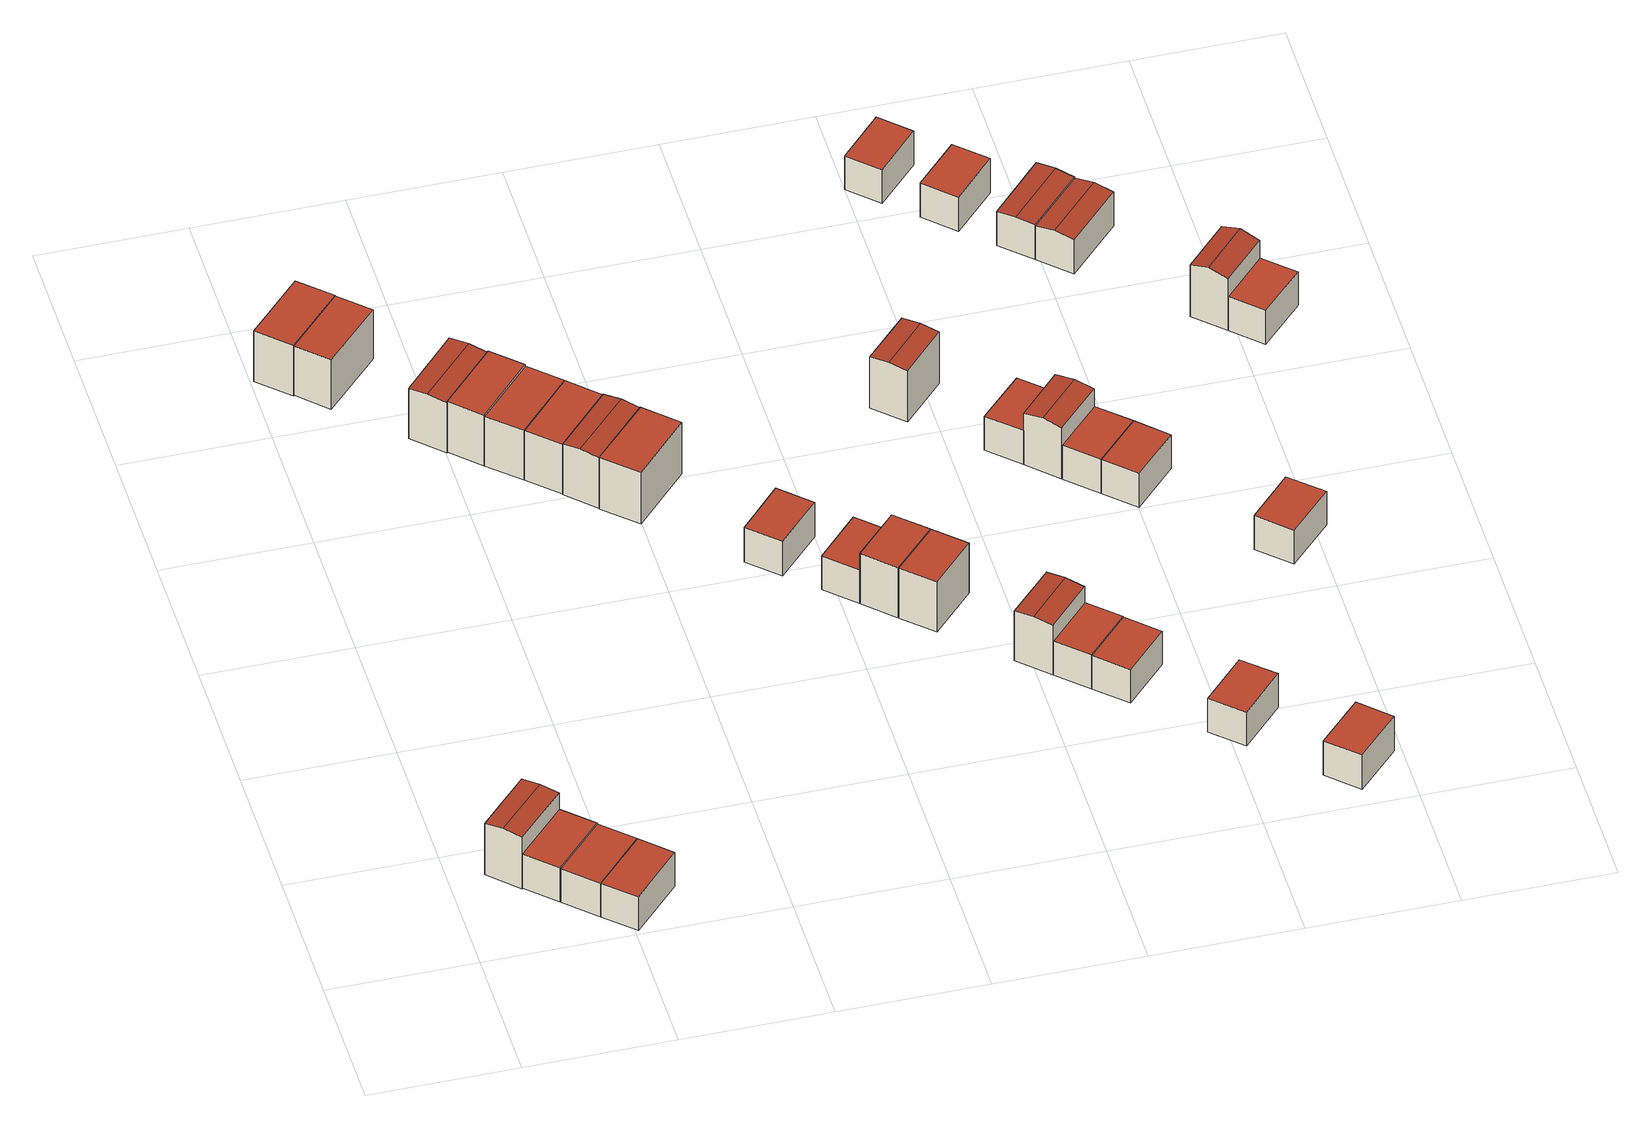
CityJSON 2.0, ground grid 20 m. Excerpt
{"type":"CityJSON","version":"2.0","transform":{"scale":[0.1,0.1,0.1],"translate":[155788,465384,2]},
"CityObjects":{
"building1":{"type":"Building","attributes":{"b3_bag_bag_overlap":0,"b3_bouwlagen":3,"b3_dak_type":"multiple horizontal","b3_extrusie":"standard","b3_h_dak_50p":10.84,"b3_h_dak_70p":10.85,"b3_h_dak_max":10.95,"b3_h_dak_min":10.81,"b3_h_maaiveld":2.4,"b3_is_glas_dak":false,"b3_kas_warenhuis":false,"b3_kwaliteitsindicator":true,"b3_mutatie_ahn3_ahn4":false,"b3_mutatie_ahn4_ahn5":false,"b3_n_nok":0,"b3_n_vlakken":2,"b3_opp_buitenmuur":113.84,"b3_opp_dak_plat":46.59,"b3_opp_dak_schuin":3.04,"b3_opp_grond":49.62,"b3_opp_scheidingsmuur":130.59,"b3_rmse_lod12":0.603,"b3_rmse_lod13":0.603,"b3_rmse_lod22":0.276,"b3_t_run":19,"b3_val3dity_lod12":"[]","b3_val3dity_lod13":"[]","b3_val3dity_lod22":"[]","b3_volume_lod12":419.18,"b3_volume_lod13":419.18,"b3_volume_lod22":410.92,"geconstateerd":false,"oorspronkelijkbouwjaar":1989,"status":"Pand in gebruik"},"children":["building1-1"]},
"building1-1":{"type":"BuildingPart","parents":["building1"],"geometry":[{"type":"Solid","lod":"2.2","boundaries":[[[[0,1,2,3]],[[4,5,6,7]],[[5,4,1,0]],[[4,7,8,2,1]],[[9,8,7,6]],[[8,9,3,2]],[[9,6,5,0,3]]]],"semantics":{"surfaces":[{"type":"GroundSurface"},{"type":"RoofSurface"},{"type":"WallSurface"}],"values":[[0,1,2,2,1,2,2]]}}]},
"building2":{"type":"Building","attributes":{"b3_bag_bag_overlap":0,"b3_bouwlagen":2,"b3_dak_type":"slanted","b3_extrusie":"standard","b3_h_dak_50p":8.14,"b3_h_dak_70p":8.15,"b3_h_dak_max":8.18,"b3_h_dak_min":8.1,"b3_h_maaiveld":2.5,"b3_is_glas_dak":false,"b3_kas_warenhuis":false,"b3_kwaliteitsindicator":true,"b3_mutatie_ahn3_ahn4":false,"b3_mutatie_ahn4_ahn5":false,"b3_n_nok":0,"b3_n_vlakken":2,"b3_opp_buitenmuur":61.18,"b3_opp_dak_plat":50.43,"b3_opp_dak_schuin":0,"b3_opp_grond":50.43,"b3_opp_scheidingsmuur":105.24,"b3_rmse_lod12":0.531,"b3_rmse_lod13":0.531,"b3_rmse_lod22":0.532,"b3_t_run":20,"b3_val3dity_lod12":"[]","b3_val3dity_lod13":"[]","b3_val3dity_lod22":"[]","b3_volume_lod12":284.94,"b3_volume_lod13":284.94,"b3_volume_lod22":284.36,"geconstateerd":false,"oorspronkelijkbouwjaar":1989,"status":"Pand in gebruik"},"children":["building2-1"]},
"building2-1":{"type":"BuildingPart","parents":["building2"],"geometry":[{"type":"Solid","lod":"2.2","boundaries":[[[[10,11,12,13]],[[14,15,16,17]],[[17,16,11,10]],[[16,15,12,11]],[[15,14,13,12]],[[14,17,10,13]]]],"semantics":{"surfaces":[{"type":"GroundSurface"},{"type":"RoofSurface"},{"type":"WallSurface"}],"values":[[0,1,2,2,2,2]]}}]},
"building3":{"type":"Building","attributes":{"b3_bag_bag_overlap":0,"b3_bouwlagen":2,"b3_dak_type":"horizontal","b3_extrusie":"standard","b3_h_dak_50p":8.14,"b3_h_dak_70p":8.15,"b3_h_dak_max":8.18,"b3_h_dak_min":8.1,"b3_h_maaiveld":2.55,"b3_is_glas_dak":false,"b3_kas_warenhuis":false,"b3_kwaliteitsindicator":true,"b3_mutatie_ahn3_ahn4":false,"b3_mutatie_ahn4_ahn5":false,"b3_n_nok":0,"b3_n_vlakken":1,"b3_opp_buitenmuur":63.18,"b3_opp_dak_plat":53.02,"b3_opp_dak_schuin":0,"b3_opp_grond":53.02,"b3_opp_scheidingsmuur":104.8,"b3_rmse_lod12":0.257,"b3_rmse_lod13":0.257,"b3_rmse_lod22":0.255,"b3_t_run":26,"b3_val3dity_lod12":"[]","b3_val3dity_lod13":"[]","b3_val3dity_lod22":"[]","b3_volume_lod12":296.84,"b3_volume_lod13":296.84,"b3_volume_lod22":296.34,"geconstateerd":false,"oorspronkelijkbouwjaar":1989,"status":"Pand in gebruik"},"children":["building3-1"]},
"building3-1":{"type":"BuildingPart","parents":["building3"],"geometry":[{"type":"Solid","lod":"2.2","boundaries":[[[[18,19,10,13]],[[20,21,22,23]],[[23,22,19,18]],[[22,21,10,19]],[[21,20,13,10]],[[20,23,18,13]]]],"semantics":{"surfaces":[{"type":"GroundSurface"},{"type":"RoofSurface"},{"type":"WallSurface"}],"values":[[0,1,2,2,2,2]]}}]},
"building4":{"type":"Building","attributes":{"b3_bag_bag_overlap":0,"b3_bouwlagen":2,"b3_dak_type":"horizontal","b3_extrusie":"standard","b3_h_dak_50p":8.14,"b3_h_dak_70p":8.15,"b3_h_dak_max":8.17,"b3_h_dak_min":8.1,"b3_h_maaiveld":2.48,"b3_is_glas_dak":false,"b3_kas_warenhuis":false,"b3_kwaliteitsindicator":true,"b3_mutatie_ahn3_ahn4":false,"b3_mutatie_ahn4_ahn5":false,"b3_n_nok":0,"b3_n_vlakken":1,"b3_opp_buitenmuur":61.21,"b3_opp_dak_plat":50.12,"b3_opp_dak_schuin":0,"b3_opp_grond":50.12,"b3_opp_scheidingsmuur":105.27,"b3_rmse_lod12":0.0375,"b3_rmse_lod13":0.0375,"b3_rmse_lod22":0.0357,"b3_t_run":21,"b3_val3dity_lod12":"[]","b3_val3dity_lod13":"[]","b3_val3dity_lod22":"[]","b3_volume_lod12":283.94,"b3_volume_lod13":283.94,"b3_volume_lod22":283.38,"geconstateerd":false,"oorspronkelijkbouwjaar":1989,"status":"Pand in gebruik"},"children":["building4-1"]},
"building4-1":{"type":"BuildingPart","parents":["building4"],"geometry":[{"type":"Solid","lod":"2.2","boundaries":[[[[18,24,25,19]],[[22,26,27,23]],[[23,27,24,18]],[[27,26,25,24]],[[26,22,19,25]],[[22,23,18,19]]]],"semantics":{"surfaces":[{"type":"GroundSurface"},{"type":"RoofSurface"},{"type":"WallSurface"}],"values":[[0,1,2,2,2,2]]}}]},
"building5":{"type":"Building","attributes":{"b3_bag_bag_overlap":0,"b3_bouwlagen":3,"b3_dak_type":"horizontal","b3_extrusie":"standard","b3_h_dak_50p":10.84,"b3_h_dak_70p":10.89,"b3_h_dak_max":11.02,"b3_h_dak_min":10.76,"b3_h_maaiveld":2.46,"b3_is_glas_dak":false,"b3_kas_warenhuis":false,"b3_kwaliteitsindicator":true,"b3_mutatie_ahn3_ahn4":false,"b3_mutatie_ahn4_ahn5":false,"b3_n_nok":0,"b3_n_vlakken":1,"b3_opp_buitenmuur":192.3,"b3_opp_dak_plat":58.77,"b3_opp_dak_schuin":0,"b3_opp_grond":58.77,"b3_opp_scheidingsmuur":78.54,"b3_rmse_lod12":0.384,"b3_rmse_lod13":0.384,"b3_rmse_lod22":0.374,"b3_t_run":28,"b3_val3dity_lod12":"[]","b3_val3dity_lod13":"[]","b3_val3dity_lod22":"[]","b3_volume_lod12":496.16,"b3_volume_lod13":496.16,"b3_volume_lod22":493.68,"geconstateerd":false,"oorspronkelijkbouwjaar":1989,"status":"Pand in gebruik"},"children":["building5-1"]},
"building5-1":{"type":"BuildingPart","parents":["building5"],"geometry":[{"type":"Solid","lod":"2.2","boundaries":[[[[28,29,30,31]],[[32,33,34,35]],[[35,34,29,28]],[[34,33,30,29]],[[33,32,31,30]],[[32,35,28,31]]]],"semantics":{"surfaces":[{"type":"GroundSurface"},{"type":"RoofSurface"},{"type":"WallSurface"}],"values":[[0,1,2,2,2,2]]}}]},
"building6":{"type":"Building","attributes":{"b3_bag_bag_overlap":0,"b3_bouwlagen":3,"b3_dak_type":"multiple horizontal","b3_extrusie":"standard","b3_h_dak_50p":10.79,"b3_h_dak_70p":10.83,"b3_h_dak_max":11.16,"b3_h_dak_min":8.14,"b3_h_maaiveld":2.57,"b3_is_glas_dak":false,"b3_kas_warenhuis":false,"b3_kwaliteitsindicator":true,"b3_mutatie_ahn3_ahn4":false,"b3_mutatie_ahn4_ahn5":false,"b3_n_nok":0,"b3_n_vlakken":2,"b3_opp_buitenmuur":88.81,"b3_opp_dak_plat":56.22,"b3_opp_dak_schuin":0,"b3_opp_grond":56.22,"b3_opp_scheidingsmuur":157.85,"b3_rmse_lod12":1.39,"b3_rmse_lod13":1.39,"b3_rmse_lod22":0.223,"b3_t_run":22,"b3_val3dity_lod12":"[]","b3_val3dity_lod13":"[]","b3_val3dity_lod22":"[]","b3_volume_lod12":465.19,"b3_volume_lod13":465.19,"b3_volume_lod22":421.96,"geconstateerd":false,"oorspronkelijkbouwjaar":1989,"status":"Pand in gebruik"},"children":["building6-1"]},
"building6-1":{"type":"BuildingPart","parents":["building6"],"geometry":[{"type":"Solid","lod":"2.2","boundaries":[[[[36,37,38,39]],[[40,41,42,43]],[[43,42,37,36]],[[42,41,38,37]],[[41,40,39,38]],[[40,43,36,39]]]],"semantics":{"surfaces":[{"type":"GroundSurface"},{"type":"RoofSurface"},{"type":"WallSurface"}],"values":[[0,1,2,2,2,2]]}}]},
"building7":{"type":"Building","attributes":{"b3_bag_bag_overlap":0,"b3_bouwlagen":3,"b3_dak_type":"multiple horizontal","b3_extrusie":"standard","b3_h_dak_50p":8.16,"b3_h_dak_70p":10.8,"b3_h_dak_max":10.86,"b3_h_dak_min":8.12,"b3_h_maaiveld":2.55,"b3_is_glas_dak":false,"b3_kas_warenhuis":false,"b3_kwaliteitsindicator":true,"b3_mutatie_ahn3_ahn4":false,"b3_mutatie_ahn4_ahn5":false,"b3_n_nok":0,"b3_n_vlakken":3,"b3_opp_buitenmuur":91.68,"b3_opp_dak_plat":57.49,"b3_opp_dak_schuin":0,"b3_opp_grond":57.48,"b3_opp_scheidingsmuur":135.73,"b3_rmse_lod12":2.08,"b3_rmse_lod13":2.08,"b3_rmse_lod22":0.138,"b3_t_run":24,"b3_val3dity_lod12":"[]","b3_val3dity_lod13":"[]","b3_val3dity_lod22":"[]","b3_volume_lod12":473.92,"b3_volume_lod13":473.92,"b3_volume_lod22":376.16,"geconstateerd":false,"oorspronkelijkbouwjaar":1989,"status":"Pand in gebruik"},"children":["building7-1"]},
"building7-1":{"type":"BuildingPart","parents":["building7"],"geometry":[{"type":"Solid","lod":"2.2","boundaries":[[[[44,45,46,47]],[[48,49,50,51]],[[49,48,45,44]],[[48,51,52,46,45]],[[53,52,51,50]],[[52,53,47,46]],[[53,50,49,44,47]]]],"semantics":{"surfaces":[{"type":"GroundSurface"},{"type":"RoofSurface"},{"type":"WallSurface"}],"values":[[0,1,2,2,1,2,2]]}}]},
"building8":{"type":"Building","attributes":{"b3_bag_bag_overlap":0,"b3_bouwlagen":3,"b3_dak_type":"multiple horizontal","b3_extrusie":"standard","b3_h_dak_50p":10.94,"b3_h_dak_70p":10.99,"b3_h_dak_max":11.15,"b3_h_dak_min":10.85,"b3_h_maaiveld":2.55,"b3_is_glas_dak":false,"b3_kas_warenhuis":false,"b3_kwaliteitsindicator":true,"b3_mutatie_ahn3_ahn4":false,"b3_mutatie_ahn4_ahn5":false,"b3_n_nok":0,"b3_n_vlakken":3,"b3_opp_buitenmuur":126.41,"b3_opp_dak_plat":55.73,"b3_opp_dak_schuin":0,"b3_opp_grond":55.73,"b3_opp_scheidingsmuur":139.97,"b3_rmse_lod12":0.625,"b3_rmse_lod13":0.625,"b3_rmse_lod22":0.615,"b3_t_run":22,"b3_val3dity_lod12":"[]","b3_val3dity_lod13":"[]","b3_val3dity_lod22":"[]","b3_volume_lod12":470.32,"b3_volume_lod13":470.32,"b3_volume_lod22":468.85,"geconstateerd":false,"oorspronkelijkbouwjaar":1989,"status":"Pand in gebruik"},"children":["building8-1"]},
"building8-1":{"type":"BuildingPart","parents":["building8"],"geometry":[{"type":"Solid","lod":"2.2","boundaries":[[[[54,55,56,57]],[[58,59,60,61]],[[61,60,55,54]],[[60,59,56,55]],[[59,58,57,56]],[[58,61,54,57]]]],"semantics":{"surfaces":[{"type":"GroundSurface"},{"type":"RoofSurface"},{"type":"WallSurface"}],"values":[[0,1,2,2,2,2]]}}]},
"building9":{"type":"Building","attributes":{"b3_bag_bag_overlap":0,"b3_bouwlagen":3,"b3_dak_type":"multiple horizontal","b3_extrusie":"standard","b3_h_dak_50p":8.12,"b3_h_dak_70p":10.8,"b3_h_dak_max":10.92,"b3_h_dak_min":8.09,"b3_h_maaiveld":2.56,"b3_is_glas_dak":false,"b3_kas_warenhuis":false,"b3_kwaliteitsindicator":true,"b3_mutatie_ahn3_ahn4":false,"b3_mutatie_ahn4_ahn5":false,"b3_n_nok":0,"b3_n_vlakken":3,"b3_opp_buitenmuur":91.79,"b3_opp_dak_plat":49.07,"b3_opp_dak_schuin":0,"b3_opp_grond":58.4,"b3_opp_scheidingsmuur":139.9,"b3_rmse_lod12":2.03,"b3_rmse_lod13":2.03,"b3_rmse_lod22":0.277,"b3_t_run":22,"b3_val3dity_lod12":"[]","b3_val3dity_lod13":"[]","b3_val3dity_lod22":"[]","b3_volume_lod12":481.16,"b3_volume_lod13":481.16,"b3_volume_lod22":385.26,"geconstateerd":false,"oorspronkelijkbouwjaar":1989,"status":"Pand in gebruik"},"children":["building9-1"]},
"building9-1":{"type":"BuildingPart","parents":["building9"],"geometry":[{"type":"Solid","lod":"2.2","boundaries":[[[[62,57,56,63]],[[64,65,66,67]],[[67,66,57,62]],[[66,65,56,57]],[[65,64,63,56]],[[64,67,62,63]]]],"semantics":{"surfaces":[{"type":"GroundSurface"},{"type":"RoofSurface"},{"type":"WallSurface"}],"values":[[0,1,2,2,2,2]]}}]},
"building10":{"type":"Building","attributes":{"b3_bag_bag_overlap":0,"b3_bouwlagen":3,"b3_dak_type":"multiple horizontal","b3_extrusie":"standard","b3_h_dak_50p":8.12,"b3_h_dak_70p":10.81,"b3_h_dak_max":10.85,"b3_h_dak_min":8.08,"b3_h_maaiveld":2.55,"b3_is_glas_dak":false,"b3_kas_warenhuis":false,"b3_kwaliteitsindicator":true,"b3_mutatie_ahn3_ahn4":false,"b3_mutatie_ahn4_ahn5":false,"b3_n_nok":0,"b3_n_vlakken":3,"b3_opp_buitenmuur":91.42,"b3_opp_dak_plat":56.41,"b3_opp_dak_schuin":0,"b3_opp_grond":56.9,"b3_opp_scheidingsmuur":137.26,"b3_rmse_lod12":2.08,"b3_rmse_lod13":2.08,"b3_rmse_lod22":0.125,"b3_t_run":24,"b3_val3dity_lod12":"[]","b3_val3dity_lod13":"[]","b3_val3dity_lod22":"[]","b3_volume_lod12":469.66,"b3_volume_lod13":469.66,"b3_volume_lod22":373.48,"geconstateerd":false,"oorspronkelijkbouwjaar":1989,"status":"Pand in gebruik"},"children":["building10-1"]},
"building10-1":{"type":"BuildingPart","parents":["building10"],"geometry":[{"type":"Solid","lod":"2.2","boundaries":[[[[68,69,62,63]],[[64,67,70,71]],[[71,70,69,68]],[[70,67,62,69]],[[67,64,63,62]],[[64,71,68,63]]]],"semantics":{"surfaces":[{"type":"GroundSurface"},{"type":"RoofSurface"},{"type":"WallSurface"}],"values":[[0,1,2,2,2,2]]}}]},
"building11":{"type":"Building","attributes":{"b3_bag_bag_overlap":0,"b3_bouwlagen":3,"b3_dak_type":"multiple horizontal","b3_extrusie":"standard","b3_h_dak_50p":10.86,"b3_h_dak_70p":10.87,"b3_h_dak_max":10.92,"b3_h_dak_min":8.09,"b3_h_maaiveld":2.55,"b3_is_glas_dak":false,"b3_kas_warenhuis":false,"b3_kwaliteitsindicator":true,"b3_mutatie_ahn3_ahn4":false,"b3_mutatie_ahn4_ahn5":false,"b3_n_nok":0,"b3_n_vlakken":3,"b3_opp_buitenmuur":94.1,"b3_opp_dak_plat":54.78,"b3_opp_dak_schuin":0,"b3_opp_grond":54.77,"b3_opp_scheidingsmuur":146.84,"b3_rmse_lod12":1.6,"b3_rmse_lod13":1.6,"b3_rmse_lod22":0.395,"b3_t_run":55,"b3_val3dity_lod12":"[]","b3_val3dity_lod13":"[]","b3_val3dity_lod22":"[]","b3_volume_lod12":455.74,"b3_volume_lod13":455.74,"b3_volume_lod22":402.3,"geconstateerd":false,"oorspronkelijkbouwjaar":1989,"status":"Pand in gebruik"},"children":["building11-1"]},
"building11-1":{"type":"BuildingPart","parents":["building11"],"geometry":[{"type":"Solid","lod":"2.2","boundaries":[[[[72,73,74,75]],[[76,77,78,79]],[[77,76,73,72]],[[76,79,80,74,73]],[[81,80,79,78]],[[80,81,75,74]],[[81,78,77,72,75]]]],"semantics":{"surfaces":[{"type":"GroundSurface"},{"type":"RoofSurface"},{"type":"WallSurface"}],"values":[[0,1,2,2,1,2,2]]}}]},
"building12":{"type":"Building","attributes":{"b3_bag_bag_overlap":0,"b3_bouwlagen":3,"b3_dak_type":"multiple horizontal","b3_extrusie":"standard","b3_h_dak_50p":10.89,"b3_h_dak_70p":10.97,"b3_h_dak_max":11.26,"b3_h_dak_min":10.82,"b3_h_maaiveld":2.41,"b3_is_glas_dak":false,"b3_kas_warenhuis":false,"b3_kwaliteitsindicator":true,"b3_mutatie_ahn3_ahn4":false,"b3_mutatie_ahn4_ahn5":false,"b3_n_nok":0,"b3_n_vlakken":2,"b3_opp_buitenmuur":202.55,"b3_opp_dak_plat":61.91,"b3_opp_dak_schuin":0,"b3_opp_grond":61.9,"b3_opp_scheidingsmuur":77.89,"b3_rmse_lod12":0.531,"b3_rmse_lod13":0.531,"b3_rmse_lod22":0.534,"b3_t_run":28,"b3_val3dity_lod12":"[]","b3_val3dity_lod13":"[]","b3_val3dity_lod22":"[]","b3_volume_lod12":530.68,"b3_volume_lod13":530.68,"b3_volume_lod22":528.56,"geconstateerd":false,"oorspronkelijkbouwjaar":1989,"status":"Pand in gebruik"},"children":["building12-1"]},
"building12-1":{"type":"BuildingPart","parents":["building12"],"geometry":[{"type":"Solid","lod":"2.2","boundaries":[[[[82,83,84,85]],[[86,87,88,89]],[[89,88,83,82]],[[88,87,84,83]],[[87,86,85,84]],[[86,89,82,85]]]],"semantics":{"surfaces":[{"type":"GroundSurface"},{"type":"RoofSurface"},{"type":"WallSurface"}],"values":[[0,1,2,2,2,2]]}}]},
"building13":{"type":"Building","attributes":{"b3_bag_bag_overlap":0,"b3_bouwlagen":2,"b3_dak_type":"multiple horizontal","b3_extrusie":"standard","b3_h_dak_50p":8.14,"b3_h_dak_70p":8.15,"b3_h_dak_max":8.18,"b3_h_dak_min":8.1,"b3_h_maaiveld":2.55,"b3_is_glas_dak":false,"b3_kas_warenhuis":false,"b3_kwaliteitsindicator":true,"b3_mutatie_ahn3_ahn4":false,"b3_mutatie_ahn4_ahn5":false,"b3_n_nok":0,"b3_n_vlakken":2,"b3_opp_buitenmuur":60.8,"b3_opp_dak_plat":44.36,"b3_opp_dak_schuin":0,"b3_opp_grond":44.36,"b3_opp_scheidingsmuur":91.25,"b3_rmse_lod12":0.631,"b3_rmse_lod13":0.631,"b3_rmse_lod22":0.634,"b3_t_run":19,"b3_val3dity_lod12":"[]","b3_val3dity_lod13":"[]","b3_val3dity_lod22":"[]","b3_volume_lod12":248.57,"b3_volume_lod13":248.57,"b3_volume_lod22":248.1,"geconstateerd":false,"oorspronkelijkbouwjaar":1989,"status":"Pand in gebruik"},"children":["building13-1"]},
"building13-1":{"type":"BuildingPart","parents":["building13"],"geometry":[{"type":"Solid","lod":"2.2","boundaries":[[[[90,91,92,93]],[[94,95,96,97]],[[97,96,91,90]],[[96,95,92,91]],[[95,94,93,92]],[[94,97,90,93]]]],"semantics":{"surfaces":[{"type":"GroundSurface"},{"type":"RoofSurface"},{"type":"WallSurface"}],"values":[[0,1,2,2,2,2]]}}]},
"building14":{"type":"Building","attributes":{"b3_bag_bag_overlap":0,"b3_bouwlagen":2,"b3_dak_type":"slanted","b3_extrusie":"standard","b3_h_dak_50p":8.15,"b3_h_dak_70p":8.16,"b3_h_dak_max":8.19,"b3_h_dak_min":8.11,"b3_h_maaiveld":2.55,"b3_is_glas_dak":false,"b3_kas_warenhuis":false,"b3_kwaliteitsindicator":true,"b3_mutatie_ahn3_ahn4":false,"b3_mutatie_ahn4_ahn5":false,"b3_n_nok":0,"b3_n_vlakken":2,"b3_opp_buitenmuur":61.14,"b3_opp_dak_plat":44.34,"b3_opp_dak_schuin":0,"b3_opp_grond":44.34,"b3_opp_scheidingsmuur":90.99,"b3_rmse_lod12":0.51,"b3_rmse_lod13":0.51,"b3_rmse_lod22":0.512,"b3_t_run":19,"b3_val3dity_lod12":"[]","b3_val3dity_lod13":"[]","b3_val3dity_lod22":"[]","b3_volume_lod12":248.71,"b3_volume_lod13":248.71,"b3_volume_lod22":248.22,"geconstateerd":false,"oorspronkelijkbouwjaar":1989,"status":"Pand in gebruik"},"children":["building14-1"]},
"building14-1":{"type":"BuildingPart","parents":["building14"],"geometry":[{"type":"Solid","lod":"2.2","boundaries":[[[[98,99,100,101]],[[102,103,104,105]],[[105,104,99,98]],[[104,103,100,99]],[[103,102,101,100]],[[102,105,98,101]]]],"semantics":{"surfaces":[{"type":"GroundSurface"},{"type":"RoofSurface"},{"type":"WallSurface"}],"values":[[0,1,2,2,2,2]]}}]},
"building15":{"type":"Building","attributes":{"b3_bag_bag_overlap":0,"b3_bouwlagen":3,"b3_dak_type":"multiple horizontal","b3_extrusie":"standard","b3_h_dak_50p":10.91,"b3_h_dak_70p":10.91,"b3_h_dak_max":10.95,"b3_h_dak_min":10.89,"b3_h_maaiveld":2.6,"b3_is_glas_dak":false,"b3_kas_warenhuis":false,"b3_kwaliteitsindicator":true,"b3_mutatie_ahn3_ahn4":false,"b3_mutatie_ahn4_ahn5":false,"b3_n_nok":0,"b3_n_vlakken":2,"b3_opp_buitenmuur":112.83,"b3_opp_dak_plat":44.34,"b3_opp_dak_schuin":0,"b3_opp_grond":44.34,"b3_opp_scheidingsmuur":113,"b3_rmse_lod12":0.769,"b3_rmse_lod13":0.769,"b3_rmse_lod22":0.769,"b3_t_run":18,"b3_val3dity_lod12":"[]","b3_val3dity_lod13":"[]","b3_val3dity_lod22":"[]","b3_volume_lod12":368.45,"b3_volume_lod13":368.45,"b3_volume_lod22":368.34,"geconstateerd":false,"oorspronkelijkbouwjaar":1989,"status":"Pand in gebruik"},"children":["building15-1"]},
"building15-1":{"type":"BuildingPart","parents":["building15"],"geometry":[{"type":"Solid","lod":"2.2","boundaries":[[[[100,99,106,107]],[[108,109,110,111]],[[111,110,99,100]],[[110,109,106,99]],[[109,108,107,106]],[[108,111,100,107]]]],"semantics":{"surfaces":[{"type":"GroundSurface"},{"type":"RoofSurface"},{"type":"WallSurface"}],"values":[[0,1,2,2,2,2]]}}]},
"building16":{"type":"Building","attributes":{"b3_bag_bag_overlap":0,"b3_bouwlagen":3,"b3_dak_type":"horizontal","b3_extrusie":"standard","b3_h_dak_50p":10.91,"b3_h_dak_70p":10.92,"b3_h_dak_max":10.98,"b3_h_dak_min":10.9,"b3_h_maaiveld":2.58,"b3_is_glas_dak":false,"b3_kas_warenhuis":false,"b3_kwaliteitsindicator":true,"b3_mutatie_ahn3_ahn4":false,"b3_mutatie_ahn4_ahn5":false,"b3_n_nok":0,"b3_n_vlakken":1,"b3_opp_buitenmuur":111.93,"b3_opp_dak_plat":44.35,"b3_opp_dak_schuin":0,"b3_opp_grond":44.35,"b3_opp_scheidingsmuur":114.65,"b3_rmse_lod12":0.482,"b3_rmse_lod13":0.482,"b3_rmse_lod22":0.482,"b3_t_run":16,"b3_val3dity_lod12":"[]","b3_val3dity_lod13":"[]","b3_val3dity_lod22":"[]","b3_volume_lod12":369.61,"b3_volume_lod13":369.61,"b3_volume_lod22":369.58,"geconstateerd":false,"oorspronkelijkbouwjaar":1989,"status":"Pand in gebruik"},"children":["building16-1"]},
"building16-1":{"type":"BuildingPart","parents":["building16"],"geometry":[{"type":"Solid","lod":"2.2","boundaries":[[[[106,112,113,107]],[[108,114,115,109]],[[109,115,112,106]],[[115,114,113,112]],[[114,108,107,113]],[[108,109,106,107]]]],"semantics":{"surfaces":[{"type":"GroundSurface"},{"type":"RoofSurface"},{"type":"WallSurface"}],"values":[[0,1,2,2,2,2]]}}]},
"building17":{"type":"Building","attributes":{"b3_bag_bag_overlap":0,"b3_bouwlagen":3,"b3_dak_type":"multiple horizontal","b3_extrusie":"standard","b3_h_dak_50p":10.79,"b3_h_dak_70p":10.8,"b3_h_dak_max":10.88,"b3_h_dak_min":10.75,"b3_h_maaiveld":2.56,"b3_is_glas_dak":false,"b3_kas_warenhuis":false,"b3_kwaliteitsindicator":true,"b3_mutatie_ahn3_ahn4":false,"b3_mutatie_ahn4_ahn5":false,"b3_n_nok":0,"b3_n_vlakken":2,"b3_opp_buitenmuur":132.66,"b3_opp_dak_plat":43.08,"b3_opp_dak_schuin":0.25,"b3_opp_grond":44.33,"b3_opp_scheidingsmuur":91.12,"b3_rmse_lod12":0.718,"b3_rmse_lod13":0.718,"b3_rmse_lod22":0.607,"b3_t_run":19,"b3_val3dity_lod12":"[]","b3_val3dity_lod13":"[]","b3_val3dity_lod22":"[]","b3_volume_lod12":365.15,"b3_volume_lod13":365.15,"b3_volume_lod22":364.4,"geconstateerd":false,"oorspronkelijkbouwjaar":1989,"status":"Pand in gebruik"},"children":["building17-1"]},
"building17-1":{"type":"BuildingPart","parents":["building17"],"geometry":[{"type":"Solid","lod":"2.2","boundaries":[[[[116,117,118,119]],[[120,121,122,123]],[[121,120,117,116]],[[120,123,124,118,117]],[[125,124,123,122]],[[124,125,119,118]],[[125,122,121,116,119]]]],"semantics":{"surfaces":[{"type":"GroundSurface"},{"type":"RoofSurface"},{"type":"WallSurface"}],"values":[[0,1,2,2,1,2,2]]}}]},
"building18":{"type":"Building","attributes":{"b3_bag_bag_overlap":0,"b3_bouwlagen":2,"b3_dak_type":"horizontal","b3_extrusie":"standard","b3_h_dak_50p":8.17,"b3_h_dak_70p":8.22,"b3_h_dak_max":8.33,"b3_h_dak_min":8.11,"b3_h_maaiveld":2.58,"b3_is_glas_dak":false,"b3_kas_warenhuis":false,"b3_kwaliteitsindicator":true,"b3_mutatie_ahn3_ahn4":false,"b3_mutatie_ahn4_ahn5":false,"b3_n_nok":0,"b3_n_vlakken":1,"b3_opp_buitenmuur":61.4,"b3_opp_dak_plat":44.31,"b3_opp_dak_schuin":0,"b3_opp_grond":44.31,"b3_opp_scheidingsmuur":91.08,"b3_rmse_lod12":0.302,"b3_rmse_lod13":0.302,"b3_rmse_lod22":0.301,"b3_t_run":18,"b3_val3dity_lod12":"[]","b3_val3dity_lod13":"[]","b3_val3dity_lod22":"[]","b3_volume_lod12":249.95,"b3_volume_lod13":249.95,"b3_volume_lod22":248.61,"geconstateerd":false,"oorspronkelijkbouwjaar":1989,"status":"Pand in gebruik"},"children":["building18-1"]},
"building18-1":{"type":"BuildingPart","parents":["building18"],"geometry":[{"type":"Solid","lod":"2.2","boundaries":[[[[118,126,127,119]],[[128,129,130,131]],[[131,130,126,118]],[[130,129,127,126]],[[129,128,119,127]],[[128,131,118,119]]]],"semantics":{"surfaces":[{"type":"GroundSurface"},{"type":"RoofSurface"},{"type":"WallSurface"}],"values":[[0,1,2,2,2,2]]}}]},
"building19":{"type":"Building","attributes":{"b3_bag_bag_overlap":0,"b3_bouwlagen":2,"b3_dak_type":"horizontal","b3_extrusie":"standard","b3_h_dak_50p":8.12,"b3_h_dak_70p":8.13,"b3_h_dak_max":8.18,"b3_h_dak_min":8.1,"b3_h_maaiveld":2.56,"b3_is_glas_dak":false,"b3_kas_warenhuis":false,"b3_kwaliteitsindicator":true,"b3_mutatie_ahn3_ahn4":false,"b3_mutatie_ahn4_ahn5":false,"b3_n_nok":0,"b3_n_vlakken":1,"b3_opp_buitenmuur":60.78,"b3_opp_dak_plat":44.31,"b3_opp_dak_schuin":0,"b3_opp_grond":44.31,"b3_opp_scheidingsmuur":90.53,"b3_rmse_lod12":0.369,"b3_rmse_lod13":0.369,"b3_rmse_lod22":0.37,"b3_t_run":18,"b3_val3dity_lod12":"[]","b3_val3dity_lod13":"[]","b3_val3dity_lod22":"[]","b3_volume_lod12":247.06,"b3_volume_lod13":247.06,"b3_volume_lod22":246.69,"geconstateerd":false,"oorspronkelijkbouwjaar":1989,"status":"Pand in gebruik"},"children":["building19-1"]},
"building19-1":{"type":"BuildingPart","parents":["building19"],"geometry":[{"type":"Solid","lod":"2.2","boundaries":[[[[126,132,133,127]],[[134,135,136,137]],[[137,136,132,126]],[[136,135,133,132]],[[135,134,127,133]],[[134,137,126,127]]]],"semantics":{"surfaces":[{"type":"GroundSurface"},{"type":"RoofSurface"},{"type":"WallSurface"}],"values":[[0,1,2,2,2,2]]}}]},
"building20":{"type":"Building","attributes":{"b3_bag_bag_overlap":0,"b3_bouwlagen":3,"b3_dak_type":"slanted","b3_extrusie":"standard","b3_h_dak_50p":10.95,"b3_h_dak_70p":10.96,"b3_h_dak_max":11,"b3_h_dak_min":8.1,"b3_h_maaiveld":2.51,"b3_is_glas_dak":false,"b3_kas_warenhuis":false,"b3_kwaliteitsindicator":true,"b3_mutatie_ahn3_ahn4":false,"b3_mutatie_ahn4_ahn5":false,"b3_n_nok":0,"b3_n_vlakken":3,"b3_opp_buitenmuur":107.32,"b3_opp_dak_plat":56.17,"b3_opp_dak_schuin":3.4,"b3_opp_grond":43.25,"b3_opp_scheidingsmuur":110.18,"b3_rmse_lod12":1.21,"b3_rmse_lod13":1.21,"b3_rmse_lod22":0.195,"b3_t_run":19,"b3_val3dity_lod12":"[]","b3_val3dity_lod13":"[]","b3_val3dity_lod22":"[]","b3_volume_lod12":365.33,"b3_volume_lod13":365.33,"b3_volume_lod22":343.25,"geconstateerd":false,"oorspronkelijkbouwjaar":1989,"status":"Pand in gebruik"},"children":["building20-1"]},
"building20-1":{"type":"BuildingPart","parents":["building20"],"geometry":[{"type":"Solid","lod":"2.2","boundaries":[[[[138,139,140,141]],[[142,143,144,145]],[[143,142,139,138]],[[142,145,146,140,139]],[[147,146,145,144]],[[146,147,141,140]],[[147,144,143,138,141]]]],"semantics":{"surfaces":[{"type":"GroundSurface"},{"type":"RoofSurface"},{"type":"WallSurface"}],"values":[[0,1,2,2,1,2,2]]}}]},
"building21":{"type":"Building","attributes":{"b3_bag_bag_overlap":0,"b3_bouwlagen":2,"b3_dak_type":"horizontal","b3_extrusie":"standard","b3_h_dak_50p":8.13,"b3_h_dak_70p":8.14,"b3_h_dak_max":8.19,"b3_h_dak_min":8.09,"b3_h_maaiveld":2.53,"b3_is_glas_dak":false,"b3_kas_warenhuis":false,"b3_kwaliteitsindicator":true,"b3_mutatie_ahn3_ahn4":false,"b3_mutatie_ahn4_ahn5":false,"b3_n_nok":0,"b3_n_vlakken":1,"b3_opp_buitenmuur":70.02,"b3_opp_dak_plat":44.29,"b3_opp_dak_schuin":0,"b3_opp_grond":44.28,"b3_opp_scheidingsmuur":82.18,"b3_rmse_lod12":0.0449,"b3_rmse_lod13":0.0449,"b3_rmse_lod22":0.0437,"b3_t_run":18,"b3_val3dity_lod12":"[]","b3_val3dity_lod13":"[]","b3_val3dity_lod22":"[]","b3_volume_lod12":248.61,"b3_volume_lod13":248.61,"b3_volume_lod22":248.1,"geconstateerd":false,"oorspronkelijkbouwjaar":1989,"status":"Pand in gebruik"},"children":["building21-1"]},
"building21-1":{"type":"BuildingPart","parents":["building21"],"geometry":[{"type":"Solid","lod":"2.2","boundaries":[[[[148,149,150,151]],[[152,153,154,155]],[[155,154,149,148]],[[154,153,150,149]],[[153,152,151,150]],[[152,155,148,151]]]],"semantics":{"surfaces":[{"type":"GroundSurface"},{"type":"RoofSurface"},{"type":"WallSurface"}],"values":[[0,1,2,2,2,2]]}}]},
"building22":{"type":"Building","attributes":{"b3_bag_bag_overlap":0,"b3_bouwlagen":2,"b3_dak_type":"horizontal","b3_extrusie":"standard","b3_h_dak_50p":8.11,"b3_h_dak_70p":8.12,"b3_h_dak_max":8.15,"b3_h_dak_min":8.07,"b3_h_maaiveld":2.51,"b3_is_glas_dak":false,"b3_kas_warenhuis":false,"b3_kwaliteitsindicator":true,"b3_mutatie_ahn3_ahn4":false,"b3_mutatie_ahn4_ahn5":false,"b3_n_nok":0,"b3_n_vlakken":1,"b3_opp_buitenmuur":61.42,"b3_opp_dak_plat":44.59,"b3_opp_dak_schuin":0,"b3_opp_grond":44.59,"b3_opp_scheidingsmuur":91.27,"b3_rmse_lod12":0.0809,"b3_rmse_lod13":0.0809,"b3_rmse_lod22":0.0804,"b3_t_run":19,"b3_val3dity_lod12":"[]","b3_val3dity_lod13":"[]","b3_val3dity_lod22":"[]","b3_volume_lod12":250.35,"b3_volume_lod13":250.35,"b3_volume_lod22":249.92,"geconstateerd":false,"oorspronkelijkbouwjaar":1989,"status":"Pand in gebruik"},"children":["building22-1"]},
"building22-1":{"type":"BuildingPart","parents":["building22"],"geometry":[{"type":"Solid","lod":"2.2","boundaries":[[[[156,157,158,159]],[[160,161,162,163]],[[163,162,157,156]],[[162,161,158,157]],[[161,160,159,158]],[[160,163,156,159]]]],"semantics":{"surfaces":[{"type":"GroundSurface"},{"type":"RoofSurface"},{"type":"WallSurface"}],"values":[[0,1,2,2,2,2]]}}]},
"building23":{"type":"Building","attributes":{"b3_bag_bag_overlap":0,"b3_bouwlagen":3,"b3_dak_type":"multiple horizontal","b3_extrusie":"standard","b3_h_dak_50p":10.97,"b3_h_dak_70p":11.03,"b3_h_dak_max":11.15,"b3_h_dak_min":8.08,"b3_h_maaiveld":2.52,"b3_is_glas_dak":false,"b3_kas_warenhuis":false,"b3_kwaliteitsindicator":true,"b3_mutatie_ahn3_ahn4":false,"b3_mutatie_ahn4_ahn5":false,"b3_n_nok":0,"b3_n_vlakken":2,"b3_opp_buitenmuur":131.61,"b3_opp_dak_plat":61.51,"b3_opp_dak_schuin":0,"b3_opp_grond":44.23,"b3_opp_scheidingsmuur":91.31,"b3_rmse_lod12":1.18,"b3_rmse_lod13":1.18,"b3_rmse_lod22":0.423,"b3_t_run":23,"b3_val3dity_lod12":"[]","b3_val3dity_lod13":"[]","b3_val3dity_lod22":"[]","b3_volume_lod12":377.13,"b3_volume_lod13":377.13,"b3_volume_lod22":353.4,"geconstateerd":false,"oorspronkelijkbouwjaar":1989,"status":"Pand in gebruik"},"children":["building23-1"]},
"building23-1":{"type":"BuildingPart","parents":["building23"],"geometry":[{"type":"Solid","lod":"2.2","boundaries":[[[[164,165,157,156]],[[166,167,168,169]],[[167,166,165,164]],[[166,169,170,157,165]],[[171,170,169,168]],[[170,171,156,157]],[[171,168,167,164,156]]]],"semantics":{"surfaces":[{"type":"GroundSurface"},{"type":"RoofSurface"},{"type":"WallSurface"}],"values":[[0,1,2,2,1,2,2]]}}]},
"building24":{"type":"Building","attributes":{"b3_bag_bag_overlap":0,"b3_bouwlagen":2,"b3_dak_type":"horizontal","b3_extrusie":"standard","b3_h_dak_50p":8.14,"b3_h_dak_70p":8.15,"b3_h_dak_max":8.18,"b3_h_dak_min":8.1,"b3_h_maaiveld":2.44,"b3_is_glas_dak":false,"b3_kas_warenhuis":false,"b3_kwaliteitsindicator":true,"b3_mutatie_ahn3_ahn4":false,"b3_mutatie_ahn4_ahn5":false,"b3_n_nok":0,"b3_n_vlakken":1,"b3_opp_buitenmuur":109.83,"b3_opp_dak_plat":44.76,"b3_opp_dak_schuin":0,"b3_opp_grond":44.76,"b3_opp_scheidingsmuur":45.46,"b3_rmse_lod12":0.0546,"b3_rmse_lod13":0.0546,"b3_rmse_lod22":0.0541,"b3_t_run":22,"b3_val3dity_lod12":"[]","b3_val3dity_lod13":"[]","b3_val3dity_lod22":"[]","b3_volume_lod12":255.19,"b3_volume_lod13":255.19,"b3_volume_lod22":254.78,"geconstateerd":false,"oorspronkelijkbouwjaar":1989,"status":"Pand in gebruik"},"children":["building24-1"]},
"building24-1":{"type":"BuildingPart","parents":["building24"],"geometry":[{"type":"Solid","lod":"2.2","boundaries":[[[[172,173,174,175]],[[176,177,178,179]],[[179,178,173,172]],[[178,177,174,173]],[[177,176,175,174]],[[176,179,172,175]]]],"semantics":{"surfaces":[{"type":"GroundSurface"},{"type":"RoofSurface"},{"type":"WallSurface"}],"values":[[0,1,2,2,2,2]]}}]},
"building25":{"type":"Building","attributes":{"b3_bag_bag_overlap":0,"b3_bouwlagen":2,"b3_dak_type":"slanted","b3_extrusie":"standard","b3_h_dak_50p":8.12,"b3_h_dak_70p":8.13,"b3_h_dak_max":8.16,"b3_h_dak_min":8.1,"b3_h_maaiveld":2.52,"b3_is_glas_dak":false,"b3_kas_warenhuis":false,"b3_kwaliteitsindicator":true,"b3_mutatie_ahn3_ahn4":false,"b3_mutatie_ahn4_ahn5":false,"b3_n_nok":0,"b3_n_vlakken":2,"b3_opp_buitenmuur":61.8,"b3_opp_dak_plat":44.89,"b3_opp_dak_schuin":0,"b3_opp_grond":44.89,"b3_opp_scheidingsmuur":91.32,"b3_rmse_lod12":0.573,"b3_rmse_lod13":0.573,"b3_rmse_lod22":0.576,"b3_t_run":19,"b3_val3dity_lod12":"[]","b3_val3dity_lod13":"[]","b3_val3dity_lod22":"[]","b3_volume_lod12":251.84,"b3_volume_lod13":251.84,"b3_volume_lod22":251.55,"geconstateerd":false,"oorspronkelijkbouwjaar":1989,"status":"Pand in gebruik"},"children":["building25-1"]},
"building25-1":{"type":"BuildingPart","parents":["building25"],"geometry":[{"type":"Solid","lod":"2.2","boundaries":[[[[180,181,165,164]],[[182,183,184,185]],[[185,184,181,180]],[[184,183,165,181]],[[183,182,164,165]],[[182,185,180,164]]]],"semantics":{"surfaces":[{"type":"GroundSurface"},{"type":"RoofSurface"},{"type":"WallSurface"}],"values":[[0,1,2,2,2,2]]}}]},
"building26":{"type":"Building","attributes":{"b3_bag_bag_overlap":0,"b3_bouwlagen":2,"b3_dak_type":"horizontal","b3_extrusie":"standard","b3_h_dak_50p":8.12,"b3_h_dak_70p":8.12,"b3_h_dak_max":8.16,"b3_h_dak_min":8.08,"b3_h_maaiveld":2.52,"b3_is_glas_dak":false,"b3_kas_warenhuis":false,"b3_kwaliteitsindicator":true,"b3_mutatie_ahn3_ahn4":false,"b3_mutatie_ahn4_ahn5":false,"b3_n_nok":0,"b3_n_vlakken":1,"b3_opp_buitenmuur":59.96,"b3_opp_dak_plat":43.71,"b3_opp_dak_schuin":0,"b3_opp_grond":43.71,"b3_opp_scheidingsmuur":91.32,"b3_rmse_lod12":0.0211,"b3_rmse_lod13":0.0211,"b3_rmse_lod22":0.0193,"b3_t_run":24,"b3_val3dity_lod12":"[]","b3_val3dity_lod13":"[]","b3_val3dity_lod22":"[]","b3_volume_lod12":244.97,"b3_volume_lod13":244.97,"b3_volume_lod22":244.6,"geconstateerd":false,"oorspronkelijkbouwjaar":1989,"status":"Pand in gebruik"},"children":["building26-1"]},
"building26-1":{"type":"BuildingPart","parents":["building26"],"geometry":[{"type":"Solid","lod":"2.2","boundaries":[[[[186,187,181,180]],[[185,184,188,189]],[[189,188,187,186]],[[188,184,181,187]],[[184,185,180,181]],[[185,189,186,180]]]],"semantics":{"surfaces":[{"type":"GroundSurface"},{"type":"RoofSurface"},{"type":"WallSurface"}],"values":[[0,1,2,2,2,2]]}}]},
"building27":{"type":"Building","attributes":{"b3_bag_bag_overlap":0,"b3_bouwlagen":2,"b3_dak_type":"horizontal","b3_extrusie":"standard","b3_h_dak_50p":8.31,"b3_h_dak_70p":8.32,"b3_h_dak_max":8.35,"b3_h_dak_min":8.27,"b3_h_maaiveld":2.71,"b3_is_glas_dak":false,"b3_kas_warenhuis":false,"b3_kwaliteitsindicator":true,"b3_mutatie_ahn3_ahn4":false,"b3_mutatie_ahn4_ahn5":false,"b3_n_nok":0,"b3_n_vlakken":1,"b3_opp_buitenmuur":60.3,"b3_opp_dak_plat":43.06,"b3_opp_dak_schuin":0,"b3_opp_grond":43.06,"b3_opp_scheidingsmuur":90.05,"b3_rmse_lod12":0.0407,"b3_rmse_lod13":0.0407,"b3_rmse_lod22":0.04,"b3_t_run":18,"b3_val3dity_lod12":"[]","b3_val3dity_lod13":"[]","b3_val3dity_lod22":"[]","b3_volume_lod12":241.43,"b3_volume_lod13":241.43,"b3_volume_lod22":241.04,"geconstateerd":false,"oorspronkelijkbouwjaar":1989,"status":"Pand in gebruik"},"children":["building27-1"]},
"building27-1":{"type":"BuildingPart","parents":["building27"],"geometry":[{"type":"Solid","lod":"2.2","boundaries":[[[[190,191,192,193]],[[194,195,196,197]],[[197,196,191,190]],[[196,195,192,191]],[[195,194,193,192]],[[194,197,190,193]]]],"semantics":{"surfaces":[{"type":"GroundSurface"},{"type":"RoofSurface"},{"type":"WallSurface"}],"values":[[0,1,2,2,2,2]]}}]},
"building28":{"type":"Building","attributes":{"b3_bag_bag_overlap":0,"b3_bouwlagen":2,"b3_dak_type":"slanted","b3_extrusie":"standard","b3_h_dak_50p":8.38,"b3_h_dak_70p":8.39,"b3_h_dak_max":8.43,"b3_h_dak_min":8.34,"b3_h_maaiveld":2.74,"b3_is_glas_dak":false,"b3_kas_warenhuis":false,"b3_kwaliteitsindicator":true,"b3_mutatie_ahn3_ahn4":false,"b3_mutatie_ahn4_ahn5":false,"b3_n_nok":0,"b3_n_vlakken":2,"b3_opp_buitenmuur":60.59,"b3_opp_dak_plat":44.01,"b3_opp_dak_schuin":0,"b3_opp_grond":44.01,"b3_opp_scheidingsmuur":92.23,"b3_rmse_lod12":0.646,"b3_rmse_lod13":0.646,"b3_rmse_lod22":0.651,"b3_t_run":18,"b3_val3dity_lod12":"[]","b3_val3dity_lod13":"[]","b3_val3dity_lod22":"[]","b3_volume_lod12":248.71,"b3_volume_lod13":248.71,"b3_volume_lod22":248.23,"geconstateerd":false,"oorspronkelijkbouwjaar":1989,"status":"Pand in gebruik"},"children":["building28-1"]},
"building28-1":{"type":"BuildingPart","parents":["building28"],"geometry":[{"type":"Solid","lod":"2.2","boundaries":[[[[198,199,200,201]],[[202,203,204,205]],[[205,204,199,198]],[[204,203,200,199]],[[203,202,201,200]],[[202,205,198,201]]]],"semantics":{"surfaces":[{"type":"GroundSurface"},{"type":"RoofSurface"},{"type":"WallSurface"}],"values":[[0,1,2,2,2,2]]}}]},
"building29":{"type":"Building","attributes":{"b3_bag_bag_overlap":0,"b3_bouwlagen":2,"b3_dak_type":"horizontal","b3_extrusie":"standard","b3_h_dak_50p":8.12,"b3_h_dak_70p":8.13,"b3_h_dak_max":8.16,"b3_h_dak_min":8.08,"b3_h_maaiveld":2.52,"b3_is_glas_dak":false,"b3_kas_warenhuis":false,"b3_kwaliteitsindicator":true,"b3_mutatie_ahn3_ahn4":false,"b3_mutatie_ahn4_ahn5":false,"b3_n_nok":0,"b3_n_vlakken":1,"b3_opp_buitenmuur":62.96,"b3_opp_dak_plat":46.39,"b3_opp_dak_schuin":0,"b3_opp_grond":46.39,"b3_opp_scheidingsmuur":92.09,"b3_rmse_lod12":0.261,"b3_rmse_lod13":0.261,"b3_rmse_lod22":0.263,"b3_t_run":18,"b3_val3dity_lod12":"[]","b3_val3dity_lod13":"[]","b3_val3dity_lod22":"[]","b3_volume_lod12":260.16,"b3_volume_lod13":260.16,"b3_volume_lod22":259.77,"geconstateerd":false,"oorspronkelijkbouwjaar":1989,"status":"Pand in gebruik"},"children":["building29-1"]},
"building29-1":{"type":"BuildingPart","parents":["building29"],"geometry":[{"type":"Solid","lod":"2.2","boundaries":[[[[206,207,208,209]],[[210,211,212,213]],[[213,212,207,206]],[[212,211,208,207]],[[211,210,209,208]],[[210,213,206,209]]]],"semantics":{"surfaces":[{"type":"GroundSurface"},{"type":"RoofSurface"},{"type":"WallSurface"}],"values":[[0,1,2,2,2,2]]}}]},
"building30":{"type":"Building","attributes":{"b3_bag_bag_overlap":0,"b3_bouwlagen":2,"b3_dak_type":"multiple horizontal","b3_extrusie":"standard","b3_h_dak_50p":8.36,"b3_h_dak_70p":8.37,"b3_h_dak_max":8.52,"b3_h_dak_min":5.61,"b3_h_maaiveld":2.73,"b3_is_glas_dak":false,"b3_kas_warenhuis":false,"b3_kwaliteitsindicator":true,"b3_mutatie_ahn3_ahn4":false,"b3_mutatie_ahn4_ahn5":false,"b3_n_nok":0,"b3_n_vlakken":2,"b3_opp_buitenmuur":62.66,"b3_opp_dak_plat":55.49,"b3_opp_dak_schuin":0,"b3_opp_grond":55.49,"b3_opp_scheidingsmuur":103.73,"b3_rmse_lod12":1.08,"b3_rmse_lod13":1.08,"b3_rmse_lod22":0.0571,"b3_t_run":22,"b3_val3dity_lod12":"[]","b3_val3dity_lod13":"[]","b3_val3dity_lod22":"[]","b3_volume_lod12":312.99,"b3_volume_lod13":312.99,"b3_volume_lod22":286.58,"geconstateerd":false,"oorspronkelijkbouwjaar":1989,"status":"Pand in gebruik"},"children":["building30-1"]},
"building30-1":{"type":"BuildingPart","parents":["building30"],"geometry":[{"type":"Solid","lod":"2.2","boundaries":[[[[214,215,216,217]],[[218,219,220,221]],[[219,218,215,214]],[[218,221,222,216,215]],[[223,222,221,220]],[[222,223,217,216]],[[223,220,219,214,217]]]],"semantics":{"surfaces":[{"type":"GroundSurface"},{"type":"RoofSurface"},{"type":"WallSurface"}],"values":[[0,1,2,2,1,2,2]]}}]},
"building31":{"type":"Building","attributes":{"b3_bag_bag_overlap":0,"b3_bouwlagen":2,"b3_dak_type":"multiple horizontal","b3_extrusie":"standard","b3_h_dak_50p":8.33,"b3_h_dak_70p":8.34,"b3_h_dak_max":8.37,"b3_h_dak_min":5.61,"b3_h_maaiveld":2.74,"b3_is_glas_dak":false,"b3_kas_warenhuis":false,"b3_kwaliteitsindicator":true,"b3_mutatie_ahn3_ahn4":false,"b3_mutatie_ahn4_ahn5":false,"b3_n_nok":0,"b3_n_vlakken":2,"b3_opp_buitenmuur":61.39,"b3_opp_dak_plat":55.45,"b3_opp_dak_schuin":0,"b3_opp_grond":55.45,"b3_opp_scheidingsmuur":103.27,"b3_rmse_lod12":1.04,"b3_rmse_lod13":1.04,"b3_rmse_lod22":0.0562,"b3_t_run":22,"b3_val3dity_lod12":"[]","b3_val3dity_lod13":"[]","b3_val3dity_lod22":"[]","b3_volume_lod12":310.58,"b3_volume_lod13":310.58,"b3_volume_lod22":283.29,"geconstateerd":false,"oorspronkelijkbouwjaar":1989,"status":"Pand in gebruik"},"children":["building31-1"]},
"building31-1":{"type":"BuildingPart","parents":["building31"],"geometry":[{"type":"Solid","lod":"2.2","boundaries":[[[[224,225,217,216]],[[226,227,228,229]],[[227,226,225,224]],[[226,229,230,217,225]],[[231,230,229,228]],[[230,231,216,217]],[[231,228,227,224,216]]]],"semantics":{"surfaces":[{"type":"GroundSurface"},{"type":"RoofSurface"},{"type":"WallSurface"}],"values":[[0,1,2,2,1,2,2]]}}]},
"building32":{"type":"Building","attributes":{"b3_bag_bag_overlap":0,"b3_bouwlagen":3,"b3_dak_type":"slanted","b3_extrusie":"standard","b3_h_dak_50p":11.24,"b3_h_dak_70p":11.25,"b3_h_dak_max":11.41,"b3_h_dak_min":11.18,"b3_h_maaiveld":2.74,"b3_is_glas_dak":false,"b3_kas_warenhuis":false,"b3_kwaliteitsindicator":true,"b3_mutatie_ahn3_ahn4":false,"b3_mutatie_ahn4_ahn5":false,"b3_n_nok":0,"b3_n_vlakken":3,"b3_opp_buitenmuur":112.59,"b3_opp_dak_plat":40.19,"b3_opp_dak_schuin":4.37,"b3_opp_grond":43.96,"b3_opp_scheidingsmuur":109.36,"b3_rmse_lod12":1.01,"b3_rmse_lod13":1.01,"b3_rmse_lod22":0.124,"b3_t_run":21,"b3_val3dity_lod12":"[]","b3_val3dity_lod13":"[]","b3_val3dity_lod22":"[]","b3_volume_lod12":373.8,"b3_volume_lod13":373.8,"b3_volume_lod22":356.43,"geconstateerd":false,"oorspronkelijkbouwjaar":1989,"status":"Pand in gebruik"},"children":["building32-1"]},
"building32-1":{"type":"BuildingPart","parents":["building32"],"geometry":[{"type":"Solid","lod":"2.2","boundaries":[[[[232,233,234,235]],[[236,237,238,239]],[[237,236,233,232]],[[236,239,240,234,233]],[[241,240,239,238]],[[240,241,235,234]],[[241,238,237,232,235]]]],"semantics":{"surfaces":[{"type":"GroundSurface"},{"type":"RoofSurface"},{"type":"WallSurface"}],"values":[[0,1,2,2,1,2,2]]}}]},
"building33":{"type":"Building","attributes":{"b3_bag_bag_overlap":0,"b3_bouwlagen":2,"b3_dak_type":"slanted","b3_extrusie":"standard","b3_h_dak_50p":8.32,"b3_h_dak_70p":8.34,"b3_h_dak_max":8.37,"b3_h_dak_min":8.27,"b3_h_maaiveld":2.74,"b3_is_glas_dak":false,"b3_kas_warenhuis":false,"b3_kwaliteitsindicator":true,"b3_mutatie_ahn3_ahn4":false,"b3_mutatie_ahn4_ahn5":false,"b3_n_nok":0,"b3_n_vlakken":2,"b3_opp_buitenmuur":59.92,"b3_opp_dak_plat":43.73,"b3_opp_dak_schuin":0,"b3_opp_grond":43.73,"b3_opp_scheidingsmuur":91.01,"b3_rmse_lod12":0.681,"b3_rmse_lod13":0.681,"b3_rmse_lod22":0.685,"b3_t_run":18,"b3_val3dity_lod12":"[]","b3_val3dity_lod13":"[]","b3_val3dity_lod22":"[]","b3_volume_lod12":244.68,"b3_volume_lod13":244.68,"b3_volume_lod22":244.05,"geconstateerd":false,"oorspronkelijkbouwjaar":1989,"status":"Pand in gebruik"},"children":["building33-1"]},
"building33-1":{"type":"BuildingPart","parents":["building33"],"geometry":[{"type":"Solid","lod":"2.2","boundaries":[[[[235,234,242,243]],[[244,245,246,247]],[[247,246,234,235]],[[246,245,242,234]],[[245,244,243,242]],[[244,247,235,243]]]],"semantics":{"surfaces":[{"type":"GroundSurface"},{"type":"RoofSurface"},{"type":"WallSurface"}],"values":[[0,1,2,2,2,2]]}}]}
},
"vertices":[
[150,186,4],[85,118,4],[47,155,4],[112,223,4],[85,118,89],[150,186,89],[131,204,92],[66,137,92],[47,155,89],[112,223,89],
[124,81,5],[85,118,5],[150,186,5],[189,149,5],[189,149,62],[150,186,62],[85,118,62],[124,81,62],
[230,110,5],[165,42,5],[189,149,61],[124,81,61],[165,42,61],[230,110,61],
[268,73,5],[204,6,5],[204,6,61],[268,73,61],
[118,1143,5],[45,1067,5],[4,1105,5],[77,1181,5],[77,1181,89],[4,1105,89],[45,1067,89],[118,1143,89],
[157,1106,6],[83,1030,6],[45,1067,6],[118,1143,6],[118,1143,88],[45,1067,88],[83,1030,88],[157,1106,88],
[162,955,5],[234,1032,5],[274,994,5],[201,917,5],[234,1032,88],[162,955,88],[181,936,91],[254,1013,91],[274,994,88],[201,917,88],
[201,917,6],[274,994,6],[312,958,6],[239,881,6],[239,881,90],[312,958,90],[274,994,90],[201,917,90],
[280,843,6],[352,920,6],[352,920,88],[312,958,88],[239,881,88],[280,843,88],
[391,882,6],[319,806,6],[319,806,88],[391,882,88],
[429,846,5],[356,770,5],[319,806,5],[391,882,5],[356,770,89],[429,846,89],[410,864,92],[337,788,92],[319,806,89],[391,882,89],
[471,806,4],[399,730,4],[356,770,4],[429,846,4],[429,846,90],[356,770,90],[399,730,90],[471,806,90],
[504,629,5],[560,689,5],[600,651,5],[543,592,5],[543,592,62],[600,651,62],[560,689,62],[504,629,62],
[639,613,6],[678,576,6],[622,517,6],[583,554,6],[583,554,62],[622,517,62],[678,576,62],[639,613,62],
[718,538,6],[661,479,6],[661,479,89],[718,538,89],[678,576,89],[622,517,89],
[757,501,6],[701,442,6],[701,442,89],[757,501,89],
[779,367,6],[836,426,6],[875,388,6],[819,329,6],[836,426,88],[779,367,88],[799,348,91],[855,407,91],[875,388,88],[819,329,88],
[914,351,6],[858,292,6],[819,329,62],[858,292,62],[914,351,62],[875,388,62],
[954,313,6],[898,254,6],[858,292,61],[898,254,61],[954,313,61],[914,351,61],
[821,885,5],[765,826,5],[726,863,5],[783,922,5],[765,826,90],[821,885,90],[802,903,93],[746,844,93],[726,863,90],[783,922,90],
[1072,201,5],[1016,142,5],[976,179,5],[1032,238,5],[1032,238,61],[976,179,61],[1016,142,61],[1072,201,61],
[939,773,5],[883,714,5],[843,752,5],[900,810,5],[900,810,61],[843,752,61],[883,714,61],[939,773,61],
[979,735,5],[922,676,5],[922,676,90],[979,735,90],[959,754,94],[903,695,94],[883,714,90],[939,773,90],
[1190,88,4],[1134,29,4],[1094,67,4],[1151,126,4],[1151,126,61],[1094,67,61],[1134,29,61],[1190,88,61],
[1019,697,5],[962,638,5],[979,735,61],[922,676,61],[962,638,61],[1019,697,61],
[1057,660,5],[1001,601,5],[1001,601,61],[1057,660,61],
[893,1280,7],[837,1221,7],[799,1258,7],[855,1317,7],[855,1317,63],[799,1258,63],[837,1221,63],[893,1280,63],
[876,1185,7],[932,1243,7],[971,1206,7],[915,1147,7],[915,1147,64],[971,1206,64],[932,1243,64],[876,1185,64],
[1159,451,5],[1118,490,5],[1174,549,5],[1216,510,5],[1216,510,61],[1174,549,61],[1118,490,61],[1159,451,61],
[954,1110,7],[1024,1184,7],[1063,1146,7],[993,1073,7],[1024,1184,64],[954,1110,64],[973,1091,67],[1044,1165,67],[1063,1146,64],[993,1073,64],
[1103,1108,7],[1033,1035,7],[1033,1035,63],[1103,1108,63],[1083,1127,67],[1013,1054,67],[993,1073,63],[1063,1146,63],
[1151,923,7],[1207,982,7],[1246,945,7],[1190,886,7],[1207,982,92],[1151,923,92],[1170,904,100],[1226,964,100],[1246,945,92],[1190,886,92],
[1285,908,7],[1228,849,7],[1228,849,63],[1285,908,63],[1246,945,63],[1190,886,63]
]}
